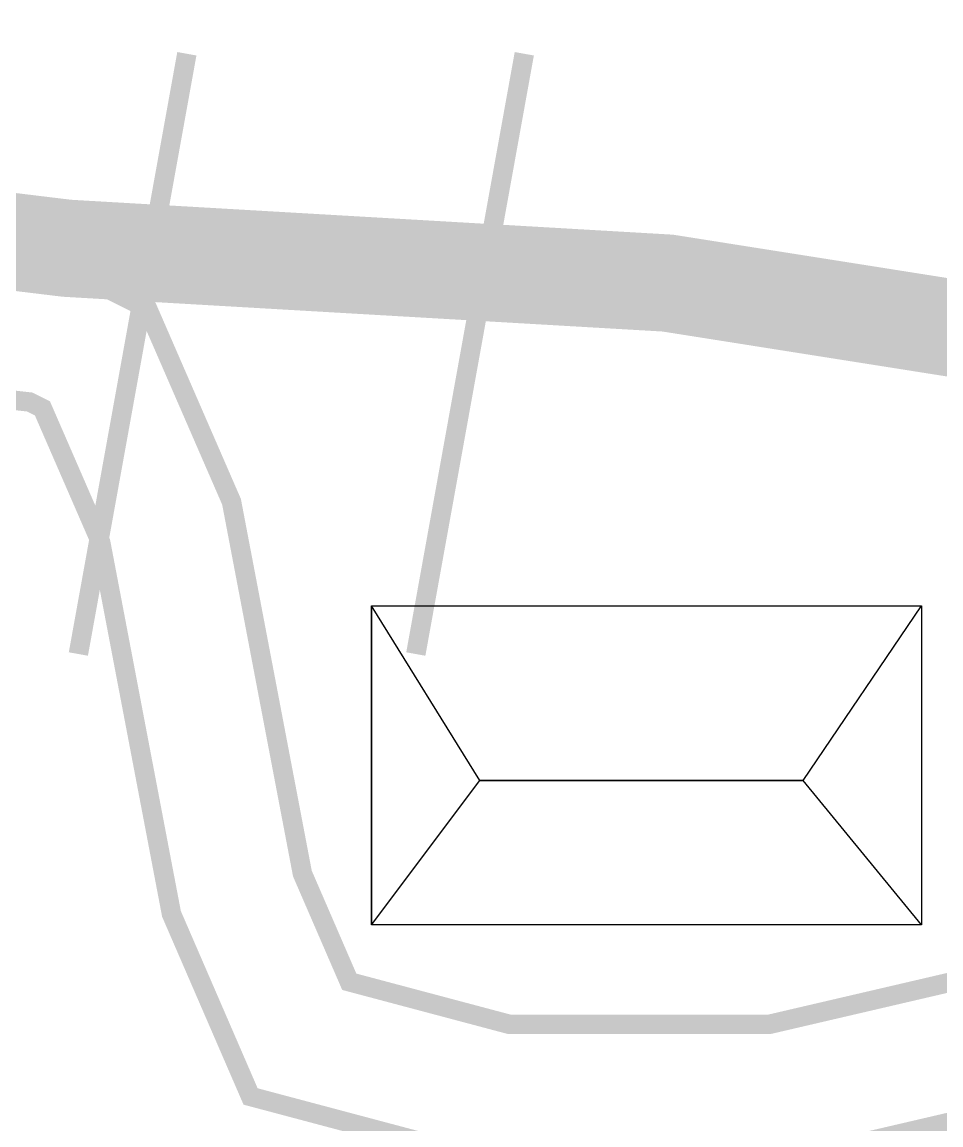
# Model space of a CAD drawing. Header units: inches. Extents: x -340059099 to 1458168, y 1119167 to 1294232938.
# Drawn here: x 469243 to 469715, y 2617127 to 2617694 of the extents above; entities that cross this region are included whole.
import ezdxf

# ---------------------------------------------------------------- set-up
doc = ezdxf.new("R2010")
doc.units = ezdxf.units.IN
doc.header["$MEASUREMENT"] = 0
doc.layers.add('BUILDING', color=5, linetype='Continuous', lineweight=15)
doc.layers.add('Text', color=7, linetype='Continuous')

msp = doc.modelspace()

# ---------------------------------------------------------------- linework, layer by layer
at = {"layer": 'BUILDING', "const_width": 10}
for points in [[(468546.74, 2617640.06), (468710.44, 2617601.66), (468794.54, 2617577.63), (468939.74, 2617583.99), (469174.07, 2617577.16), (469267.14, 2617566.8), (469307.5, 2617546.54), (469350.67, 2617447.36), (469387.11, 2617256.3), (469411.21, 2617200.7), (469493.63, 2617178.79), (469627.05, 2617178.79), (469731.33, 2617203.06), (469827.75, 2617234.39), (469881.57, 2617191.04), (469946.6, 2617103.17), (470072.74, 2616967.71), (470196.08, 2616862.41), (470348.57, 2616758.75), (470470.78, 2616676.54), (470608.13, 2616636.96)], [(468537.46, 2617570.34), (468692.82, 2617533.9), (468786.24, 2617507.2), (468940.25, 2617513.95), (469169.17, 2617507.27), (469246.93, 2617498.61), (469253.44, 2617495.35), (469283.37, 2617426.58), (469319.8, 2617235.57), (469360.47, 2617141.76), (469484.48, 2617108.79), (469635.09, 2617108.79), (469750.11, 2617135.56), (469813.35, 2617156.11), (469830.66, 2617142.17), (469892.69, 2617058.36), (470024.24, 2616917.08), (470153.55, 2616806.68), (470309.35, 2616700.77), (470440.83, 2616612.32), (470592.82, 2616568.52)]]:
    msp.add_lwpolyline(points, dxfattribs=at)
at = {"layer": 'Text', "color": 0, "lineweight": 25, "const_width": 10}
for points in [[(469271.92, 2617369.12), (469327.7, 2617677.57)], [(469445.42, 2617369.12), (469501.2, 2617677.57)]]:
    msp.add_lwpolyline(points, dxfattribs=at)
at = {"layer": 'Text', "color": 1, "const_width": 50}
msp.add_lwpolyline([(468504.7, 2617650.43), (468758.29, 2617609.73), (469015.42, 2617608.02), (469266.01, 2617577.63), (469574.91, 2617559.73), (469746.46, 2617532.64), (470013.32, 2617461.49), (470261.64, 2617395.29), (470484.24, 2617291.64), (470711.29, 2617222.14), (471067.43, 2617113.13), (471185.46, 2617077), (471342.54, 2617070.9), (471405.33, 2617051.11), (471578.56, 2616861.23)], dxfattribs=at)
at = {"layer": 'Text'}
msp.add_lwpolyline([(469422.63, 2617393.91), (469705.5, 2617393.91), (469705.5, 2617230), (469422.63, 2617230)], close=True, dxfattribs=at)
msp.add_lwpolyline([(469644.63, 2617304.08), (469705.5, 2617393.91), (469705.5, 2617230), (469644.63, 2617304.08), (469478.28, 2617304.08), (469422.63, 2617393.91), (469422.63, 2617230), (469478.28, 2617304.08)], dxfattribs=at)
at = {"layer": 'Text', "color": 6}
msp.add_lwpolyline([(469478.28, 2617304.08), (469644.63, 2617304.08)], dxfattribs=at)
at = {"layer": 'Text', "color": 1}
msp.add_circle((469844, 2616428.5), 81808.03, dxfattribs=at)

doc.saveas('drawing.dxf')
